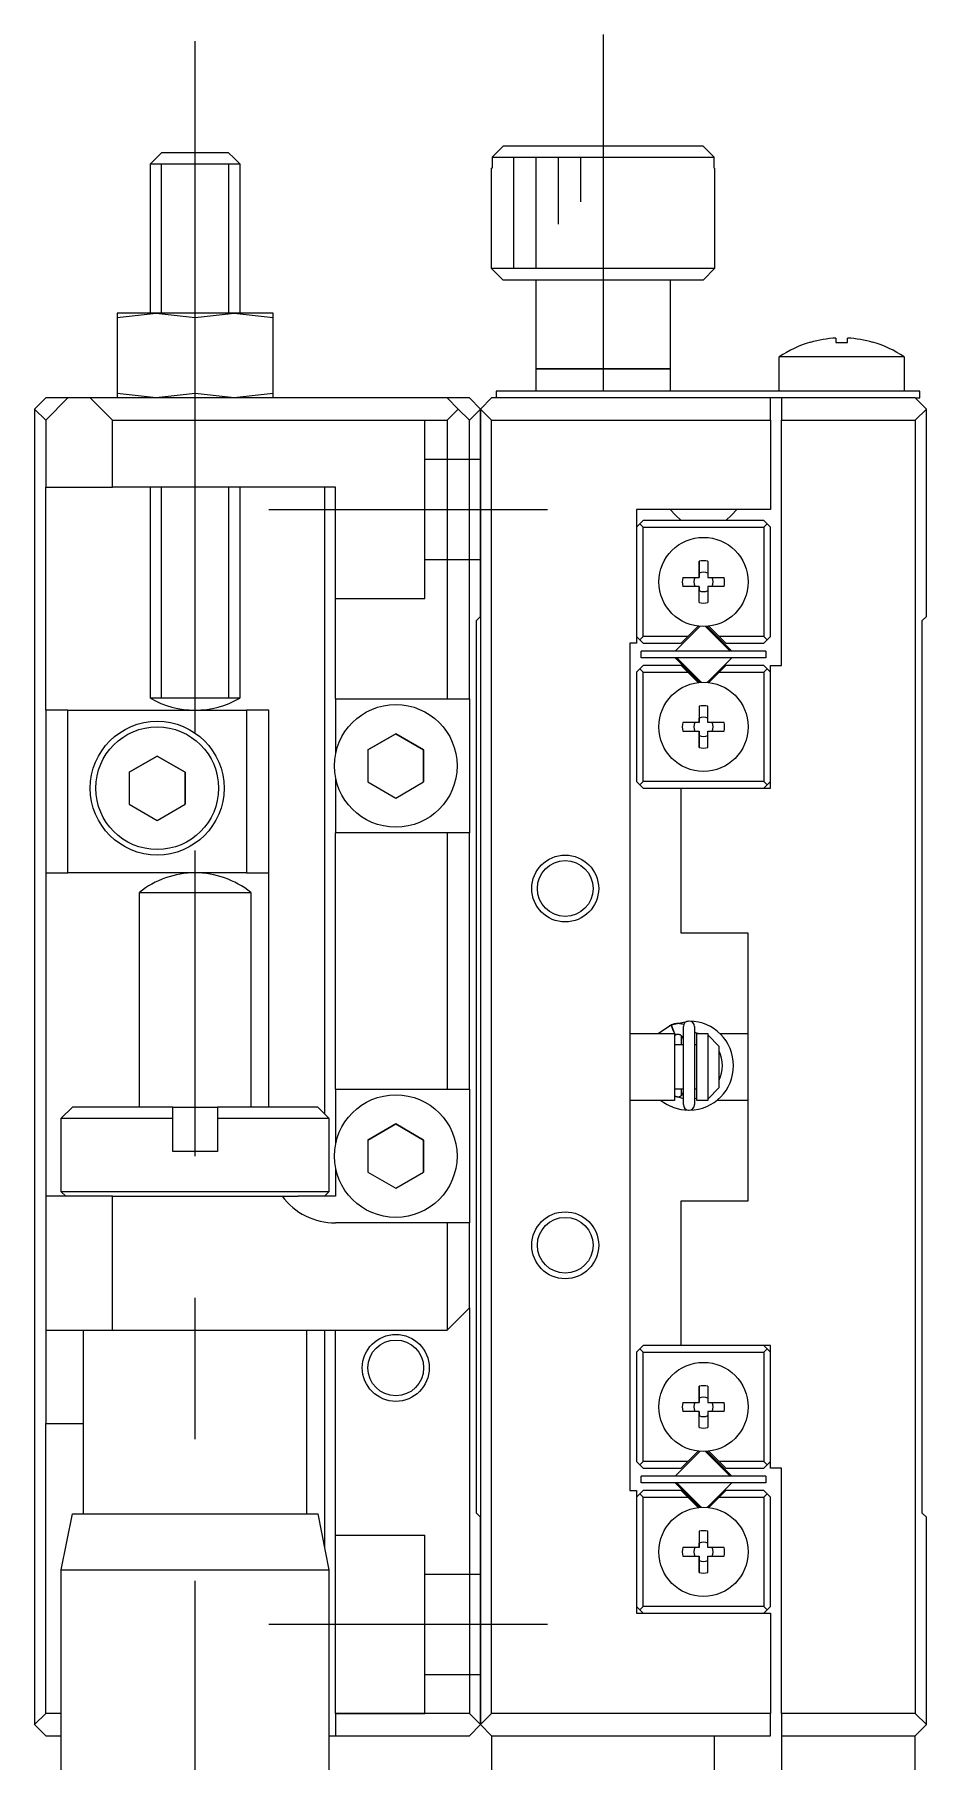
# Model space of a CAD drawing. Extents: x -82 to 276, y 10 to 246.
# Drawn here: x 236 to 276, y 107.3 to 184.7 of the extents above; entities that cross this region are included whole.
import ezdxf

# ---------------------------------------------------------------- set-up
doc = ezdxf.new("R2010")
doc.units = 0
doc.linetypes.add('CENTER', pattern=[50.8, 31.75, -6.35, 6.35, -6.35])
doc.linetypes.add('DASHED', pattern=[19.05, 12.7, -6.35])
doc.layers.get('0').update_dxf_attribs({"linetype": 'CONTINUOUS'})
doc.layers.add('CENTER', color=1, linetype='CENTER')

msp = doc.modelspace()

# ---------------------------------------------------------------- linework, layer by layer
at = {"color": 7, "linetype": 'CONTINUOUS'}
for p, q in [((257.044, 179.737), (256.542, 179.237)), ((266.008, 179.737), (257.044, 179.737)), ((266.51, 179.237), (266.008, 179.737)), ((241.226, 178.937), (241.476, 179.187)), ((241.226, 178.937), (243.226, 178.937)), ((241.226, 172.237), (241.226, 178.937)), ((241.476, 179.187), (241.726, 179.437)), ((243.226, 179.437), (241.726, 179.437)), ((244.726, 179.437), (243.226, 179.437)), ((243.226, 178.937), (245.226, 178.937)), ((244.726, 179.437), (244.976, 179.187)), ((244.976, 179.187), (245.226, 178.937)), ((245.226, 178.937), (245.226, 172.237)), ((256.542, 179.237), (266.51, 179.237)), ((256.542, 179.237), (256.542, 178.737)), ((266.51, 178.737), (266.51, 179.237)), ((256.542, 178.737), (256.526, 178.737)), ((256.526, 174.237), (256.526, 178.737)), ((266.526, 178.737), (266.51, 178.737)), ((266.526, 178.737), (266.526, 174.237)), ((266.526, 174.237), (256.526, 174.237)), ((257.026, 173.737), (256.526, 174.237)), ((257.026, 173.737), (266.026, 173.737)), ((258.526, 169.737), (258.526, 173.737)), ((264.526, 173.737), (264.526, 169.737)), ((266.526, 174.237), (266.026, 173.737)), ((239.726, 172.04), (241.476, 172.237)), ((239.726, 172.237), (239.726, 172.04)), ((241.476, 172.237), (239.726, 172.237)), ((239.726, 172.04), (239.726, 168.634)), ((244.976, 172.237), (241.476, 172.237)), ((241.476, 172.237), (243.226, 172.04)), ((243.226, 172.04), (244.976, 172.237)), ((243.226, 168.634), (243.226, 172.04)), ((244.976, 172.237), (246.726, 172.04)), ((246.726, 172.237), (244.976, 172.237)), ((246.726, 172.04), (246.726, 172.237)), ((246.726, 168.634), (246.726, 172.04)), ((270.824, 170.936), (270.827, 170.93)), ((271.966, 171.123), (271.966, 170.93)), ((271.966, 170.93), (272.486, 170.93)), ((272.486, 170.93), (272.486, 171.123)), ((273.625, 170.93), (273.628, 170.936)), ((264.526, 169.737), (258.526, 169.737)), ((258.526, 169.737), (264.526, 169.737)), ((258.526, 168.737), (258.526, 169.737)), ((264.526, 169.737), (264.526, 168.737)), ((272.226, 170.279), (269.426, 170.279)), ((269.426, 168.737), (269.426, 170.279)), ((275.026, 170.279), (272.226, 170.279)), ((275.026, 170.279), (275.026, 168.737)), ((236.026, 167.937), (236.526, 168.437)), ((236.526, 167.437), (237.526, 168.437)), ((237.526, 168.437), (236.526, 168.437)), ((238.526, 168.437), (237.526, 168.437)), ((254.526, 168.437), (238.526, 168.437)), ((238.526, 168.437), (239.526, 167.437)), ((241.476, 168.437), (239.726, 168.634)), ((239.726, 168.634), (239.726, 168.437)), ((243.226, 168.634), (241.476, 168.437)), ((244.976, 168.437), (243.226, 168.634)), ((246.726, 168.634), (244.976, 168.437)), ((246.726, 168.437), (246.726, 168.634)), ((255.026, 167.937), (254.526, 168.437)), ((255.526, 168.437), (254.526, 168.437)), ((256.026, 167.937), (255.526, 168.437)), ((256.026, 167.937), (256.526, 168.437)), ((269.026, 168.437), (256.526, 168.437)), ((256.726, 168.737), (256.726, 168.437)), ((258.726, 168.737), (256.726, 168.737)), ((273.726, 168.737), (258.726, 168.737)), ((269.526, 168.437), (269.026, 168.437)), ((269.026, 167.437), (269.026, 168.437)), ((275.526, 168.437), (269.526, 168.437)), ((269.526, 168.437), (269.526, 167.437)), ((275.726, 168.737), (273.726, 168.737)), ((275.526, 168.437), (275.726, 168.437)), ((276.026, 167.937), (275.526, 168.437)), ((275.726, 168.437), (275.726, 168.737)), ((236.526, 167.437), (236.026, 167.937)), ((236.026, 167.937), (236.026, 108.937)), ((236.526, 167.437), (236.526, 164.437)), ((239.526, 167.437), (254.526, 167.437)), ((239.526, 164.437), (239.526, 167.437)), ((254.526, 167.437), (255.026, 167.937)), ((254.526, 167.437), (254.526, 154.937)), ((255.026, 167.937), (255.526, 167.437)), ((255.526, 167.437), (256.026, 167.937)), ((255.526, 154.937), (255.526, 167.437)), ((256.526, 167.437), (256.026, 167.937)), ((256.026, 167.937), (256.026, 108.937)), ((256.026, 158.637), (256.026, 167.937)), ((256.526, 167.437), (269.026, 167.437)), ((256.526, 109.437), (256.526, 167.437)), ((269.026, 167.437), (269.026, 163.437)), ((269.526, 167.437), (275.526, 167.437)), ((269.526, 156.437), (269.526, 167.437)), ((275.526, 167.437), (276.026, 167.937)), ((275.526, 167.437), (275.526, 109.437)), ((276.026, 158.637), (276.026, 167.937)), ((236.526, 164.437), (239.526, 164.437)), ((236.526, 154.437), (236.526, 164.437)), ((249.526, 164.437), (239.526, 164.437)), ((241.226, 154.973), (241.226, 164.437)), ((245.226, 164.437), (245.226, 154.973)), ((249.026, 164.437), (249.026, 136.337)), ((249.526, 154.937), (249.526, 164.437)), ((263.026, 163.437), (263.026, 157.437)), ((269.026, 163.437), (263.026, 163.437)), ((264.776, 163.187), (264.526, 163.437)), ((267.526, 163.437), (267.276, 163.187)), ((263.176, 162.787), (263.026, 162.637)), ((263.176, 162.787), (263.326, 162.937)), ((263.326, 162.637), (263.176, 162.787)), ((268.726, 162.937), (263.326, 162.937)), ((265.026, 162.937), (264.776, 163.187)), ((267.276, 163.187), (267.026, 162.937)), ((268.726, 162.937), (268.876, 162.787)), ((268.876, 162.787), (268.726, 162.637)), ((269.026, 162.637), (268.876, 162.787)), ((263.326, 157.737), (263.326, 162.637)), ((263.326, 162.637), (268.726, 162.637)), ((268.726, 162.637), (268.726, 157.737)), ((269.026, 157.737), (269.026, 162.637)), ((265.826, 160.387), (265.826, 161.115)), ((265.826, 161.115), (265.826, 160.573)), ((266.226, 161.115), (266.226, 160.387)), ((265.097, 160.387), (265.826, 160.387)), ((265.826, 160.573), (265.826, 160.387)), ((266.226, 160.387), (266.955, 160.387)), ((265.826, 159.987), (265.097, 159.987)), ((265.826, 159.258), (265.826, 159.987)), ((265.826, 159.987), (265.826, 159.8)), ((265.826, 159.258), (265.826, 159.8)), ((266.955, 159.987), (266.226, 159.987)), ((266.226, 159.987), (266.226, 159.258)), ((256.026, 158.637), (255.826, 158.437)), ((255.826, 158.437), (255.826, 118.437)), ((264.789, 157.114), (265.849, 158.174)), ((265.788, 158.201), (265.323, 157.737)), ((267.22, 157.087), (266.132, 158.174)), ((266.203, 158.174), (267.263, 157.114)), ((266.729, 157.737), (266.264, 158.201)), ((276.026, 158.637), (275.826, 158.437)), ((275.826, 158.437), (275.826, 118.437)), ((262.726, 157.437), (262.726, 119.437)), ((263.026, 157.437), (262.726, 157.437)), ((263.026, 157.737), (263.176, 157.587)), ((263.176, 157.587), (263.326, 157.737)), ((263.326, 157.437), (263.176, 157.587)), ((265.323, 157.737), (263.326, 157.737)), ((263.326, 157.437), (265.023, 157.437)), ((265.323, 157.737), (265.023, 157.437)), ((268.726, 157.737), (266.729, 157.737)), ((267.029, 157.437), (266.729, 157.737)), ((267.029, 157.437), (268.726, 157.437)), ((268.726, 157.737), (268.876, 157.587)), ((268.876, 157.587), (268.726, 157.437)), ((268.876, 157.587), (269.026, 157.737)), ((268.826, 157.087), (263.226, 157.087)), ((263.226, 156.787), (263.226, 157.087)), ((268.826, 156.787), (263.226, 156.787)), ((265.849, 155.699), (264.789, 156.76)), ((264.833, 156.787), (265.354, 156.265)), ((267.263, 156.76), (266.203, 155.699)), ((268.826, 157.087), (268.826, 156.787)), ((263.176, 156.287), (263.026, 156.137)), ((263.026, 156.137), (263.026, 151.237)), ((263.176, 156.287), (263.326, 156.437)), ((263.326, 156.137), (263.176, 156.287)), ((265.023, 156.437), (263.326, 156.437)), ((263.326, 156.137), (265.323, 156.137)), ((263.326, 151.237), (263.326, 156.137)), ((265.023, 156.437), (265.323, 156.137)), ((265.323, 156.137), (265.788, 155.673)), ((265.354, 156.265), (265.92, 155.699)), ((266.264, 155.673), (266.729, 156.137)), ((266.729, 156.137), (267.029, 156.437)), ((266.729, 156.137), (268.726, 156.137)), ((268.726, 156.437), (267.029, 156.437)), ((268.726, 156.437), (268.876, 156.287)), ((268.876, 156.287), (268.726, 156.137)), ((268.726, 156.137), (268.726, 151.237)), ((269.026, 156.137), (268.876, 156.287)), ((269.026, 156.437), (269.526, 156.437)), ((269.026, 150.937), (269.026, 156.437)), ((243.226, 154.973), (241.226, 154.973)), ((243.226, 154.973), (241.226, 154.973)), ((245.226, 154.973), (243.226, 154.973)), ((245.226, 154.973), (243.226, 154.973)), ((249.526, 154.937), (254.526, 154.937)), ((249.526, 154.937), (249.526, 152.459)), ((254.526, 154.937), (255.526, 154.937)), ((255.526, 154.937), (255.526, 148.937)), ((237.526, 154.437), (236.526, 154.437)), ((236.526, 154.437), (236.526, 147.137)), ((237.526, 154.437), (245.526, 154.437)), ((237.526, 147.137), (237.526, 154.437)), ((246.526, 154.437), (245.526, 154.437)), ((245.526, 154.437), (245.526, 147.137)), ((246.526, 147.137), (246.526, 154.437)), ((265.826, 154.615), (265.826, 153.887)), ((265.826, 154.615), (265.826, 154.073)), ((266.226, 153.887), (266.226, 154.615)), ((252.226, 153.38), (250.976, 152.658)), ((250.976, 152.658), (252.226, 153.38)), ((253.476, 152.658), (252.226, 153.38)), ((252.226, 153.38), (253.476, 152.658)), ((265.826, 153.887), (265.097, 153.887)), ((265.097, 153.487), (265.826, 153.487)), ((265.826, 153.887), (265.826, 154.073)), ((265.826, 153.487), (265.826, 152.758)), ((265.826, 153.3), (265.826, 153.487)), ((266.955, 153.887), (266.226, 153.887)), ((266.226, 153.487), (266.955, 153.487)), ((266.226, 152.758), (266.226, 153.487)), ((250.976, 152.658), (250.976, 151.215)), ((253.476, 151.215), (253.476, 152.658)), ((253.476, 152.658), (253.476, 151.215)), ((265.826, 152.758), (265.826, 153.3)), ((241.526, 152.38), (240.276, 151.658)), ((240.276, 151.658), (241.526, 152.38)), ((242.776, 151.658), (241.526, 152.38)), ((241.526, 152.38), (242.776, 151.658)), ((240.276, 151.658), (240.276, 150.215)), ((242.776, 150.215), (242.776, 151.658)), ((242.776, 151.658), (242.776, 150.215)), ((249.526, 151.415), (249.526, 148.937)), ((250.976, 151.215), (252.226, 150.493)), ((252.226, 150.493), (253.476, 151.215)), ((263.026, 151.237), (263.176, 151.087)), ((263.176, 151.087), (263.326, 151.237)), ((263.326, 150.937), (263.176, 151.087)), ((268.726, 151.237), (263.326, 151.237)), ((268.726, 151.237), (268.876, 151.087)), ((268.876, 151.087), (268.726, 150.937)), ((268.876, 151.087), (269.026, 151.237)), ((263.326, 150.937), (265.026, 150.937)), ((265.026, 150.937), (269.026, 150.937)), ((265.026, 144.437), (265.026, 150.937)), ((240.276, 150.215), (241.526, 149.493)), ((241.526, 149.493), (242.776, 150.215)), ((249.526, 137.437), (249.526, 148.937)), ((254.526, 148.937), (249.526, 148.937)), ((255.526, 148.937), (254.526, 148.937)), ((254.526, 148.937), (254.526, 137.437)), ((255.526, 137.437), (255.526, 148.937)), ((236.526, 147.137), (237.526, 147.137)), ((236.526, 147.137), (236.526, 132.637)), ((245.526, 147.137), (237.526, 147.137)), ((245.526, 147.137), (246.526, 147.137)), ((246.526, 136.637), (246.526, 147.137)), ((240.726, 146.259), (245.271, 146.259)), ((240.726, 136.637), (240.726, 146.259)), ((245.271, 146.259), (245.726, 146.259)), ((245.726, 146.259), (245.726, 136.637)), ((268.026, 144.437), (265.026, 144.437)), ((268.026, 132.437), (268.026, 144.437)), ((263.991, 139.937), (264.586, 140.331)), ((264.505, 140.294), (264.58, 140.328)), ((264.577, 140.327), (264.722, 139.934)), ((264.58, 140.328), (265.344, 140.492)), ((264.583, 140.329), (264.582, 140.326)), ((264.582, 140.326), (264.582, 140.321)), ((264.582, 140.321), (264.582, 140.315)), ((264.582, 140.315), (264.583, 140.307)), ((264.585, 140.332), (264.583, 140.329)), ((264.583, 140.307), (264.584, 140.298)), ((264.584, 140.298), (264.586, 140.288)), ((264.588, 140.332), (264.585, 140.332)), ((264.586, 140.332), (264.619, 140.345)), ((264.586, 140.288), (264.589, 140.277)), ((264.589, 140.277), (264.592, 140.264)), ((264.592, 140.264), (264.596, 140.251)), ((264.596, 140.251), (264.6, 140.237)), ((264.6, 140.237), (264.605, 140.222)), ((264.605, 140.222), (264.611, 140.206)), ((264.611, 140.206), (264.616, 140.19)), ((264.616, 140.19), (264.623, 140.173)), ((264.619, 140.345), (264.654, 140.357)), ((264.654, 140.357), (264.689, 140.368)), ((264.689, 140.368), (264.725, 140.376)), ((264.725, 140.376), (264.762, 140.383)), ((264.762, 140.383), (264.798, 140.388)), ((264.798, 140.388), (264.835, 140.391)), ((264.835, 140.391), (264.872, 140.392)), ((264.872, 140.392), (264.909, 140.391)), ((264.909, 140.391), (264.946, 140.389)), ((264.946, 140.389), (264.983, 140.385)), ((264.983, 140.385), (265.019, 140.378)), ((265.019, 140.378), (265.055, 140.37)), ((265.055, 140.37), (265.091, 140.361)), ((265.091, 140.361), (265.126, 140.349)), ((265.124, 136.744), (265.124, 140.244)), ((265.126, 140.349), (265.144, 140.343)), ((265.624, 140.244), (265.624, 136.744)), ((262.726, 139.937), (264.726, 139.937)), ((264.623, 140.173), (264.629, 140.155)), ((264.629, 140.155), (264.636, 140.137)), ((264.636, 140.137), (264.643, 140.119)), ((264.643, 140.119), (264.651, 140.101)), ((264.651, 140.101), (264.659, 140.083)), ((264.659, 140.083), (264.666, 140.065)), ((264.666, 140.065), (264.674, 140.048)), ((264.674, 140.048), (264.683, 140.03)), ((264.683, 140.03), (264.691, 140.013)), ((264.691, 140.013), (264.699, 139.997)), ((264.699, 139.997), (264.706, 139.981)), ((264.706, 139.981), (264.714, 139.966)), ((264.714, 139.966), (264.722, 139.952)), ((264.722, 139.952), (264.729, 139.939)), ((264.722, 139.934), (264.773, 139.87)), ((264.726, 139.937), (264.726, 136.937)), ((264.782, 139.873), (264.726, 139.848)), ((264.726, 139.437), (265.124, 139.437)), ((264.729, 139.939), (264.736, 139.927)), ((264.736, 139.927), (264.743, 139.916)), ((264.743, 139.916), (264.75, 139.906)), ((264.75, 139.906), (264.756, 139.897)), ((264.756, 139.897), (264.761, 139.889)), ((264.761, 139.889), (264.766, 139.883)), ((264.766, 139.883), (264.771, 139.878)), ((264.771, 139.878), (264.775, 139.875)), ((264.775, 139.875), (264.778, 139.873)), ((264.778, 139.873), (264.781, 139.872)), ((264.789, 139.875), (264.783, 139.872)), ((264.801, 139.879), (264.789, 139.875)), ((264.813, 139.883), (264.801, 139.879)), ((264.825, 139.886), (264.813, 139.883)), ((264.837, 139.889), (264.825, 139.886)), ((264.85, 139.89), (264.837, 139.889)), ((264.862, 139.891), (264.85, 139.89)), ((264.874, 139.892), (264.862, 139.891)), ((264.887, 139.892), (264.874, 139.892)), ((264.899, 139.891), (264.887, 139.892)), ((264.912, 139.89), (264.899, 139.891)), ((264.924, 139.888), (264.912, 139.89)), ((264.936, 139.885), (264.924, 139.888)), ((264.948, 139.882), (264.936, 139.885)), ((264.96, 139.878), (264.948, 139.882)), ((264.971, 139.873), (264.96, 139.878)), ((264.982, 139.868), (264.971, 139.873)), ((264.993, 139.863), (264.982, 139.868)), ((265.004, 139.857), (264.993, 139.863)), ((265.014, 139.85), (265.004, 139.857)), ((265.024, 139.843), (265.014, 139.85)), ((265.034, 139.835), (265.024, 139.843)), ((265.026, 139.842), (265.026, 139.437)), ((265.026, 139.437), (265.124, 139.437)), ((265.043, 139.827), (265.034, 139.835)), ((265.052, 139.818), (265.043, 139.827)), ((265.06, 139.809), (265.052, 139.818)), ((265.068, 139.8), (265.06, 139.809)), ((265.076, 139.79), (265.068, 139.8)), ((265.083, 139.78), (265.076, 139.79)), ((265.089, 139.77), (265.083, 139.78)), ((265.095, 139.759), (265.089, 139.77)), ((265.1, 139.748), (265.095, 139.759)), ((265.105, 139.737), (265.1, 139.748)), ((265.11, 139.725), (265.105, 139.737)), ((265.113, 139.714), (265.11, 139.725)), ((265.116, 139.702), (265.113, 139.714)), ((265.119, 139.69), (265.116, 139.702)), ((265.121, 139.678), (265.119, 139.69)), ((265.123, 139.666), (265.121, 139.678)), ((265.123, 139.653), (265.123, 139.666)), ((265.124, 139.642), (265.123, 139.653)), ((265.785, 139.937), (265.624, 139.974)), ((265.624, 139.437), (265.726, 139.437)), ((265.624, 139.437), (265.726, 139.437)), ((265.726, 136.937), (265.726, 139.937)), ((265.726, 139.937), (266.226, 139.937)), ((266.226, 139.937), (266.226, 139.882)), ((266.226, 139.882), (266.226, 136.991)), ((266.726, 139.353), (266.226, 139.882)), ((266.756, 139.937), (268.026, 139.937)), ((266.726, 137.52), (266.726, 139.353)), ((249.526, 137.437), (254.526, 137.437)), ((249.526, 137.437), (249.526, 134.959)), ((254.526, 137.437), (255.526, 137.437)), ((255.526, 137.437), (255.526, 131.437)), ((265.124, 137.437), (264.726, 137.437)), ((264.726, 137.14), (265.124, 137.014)), ((264.781, 137.115), (264.785, 137.114)), ((264.783, 137.115), (264.795, 137.11)), ((264.795, 137.11), (264.806, 137.106)), ((264.806, 137.106), (264.818, 137.103)), ((264.818, 137.103), (264.83, 137.1)), ((264.83, 137.1), (264.843, 137.098)), ((264.843, 137.098), (264.855, 137.097)), ((264.855, 137.097), (264.867, 137.096)), ((264.867, 137.096), (264.88, 137.095)), ((264.88, 137.095), (264.892, 137.096)), ((264.892, 137.096), (264.905, 137.097)), ((264.905, 137.097), (264.917, 137.099)), ((264.917, 137.099), (264.929, 137.101)), ((264.929, 137.101), (264.941, 137.104)), ((264.941, 137.104), (264.953, 137.108)), ((264.953, 137.108), (264.965, 137.112)), ((264.965, 137.112), (264.976, 137.116)), ((264.976, 137.116), (264.988, 137.122)), ((264.988, 137.122), (264.998, 137.128)), ((264.998, 137.128), (265.009, 137.134)), ((265.009, 137.134), (265.019, 137.141)), ((265.019, 137.141), (265.029, 137.149)), ((265.026, 137.437), (265.026, 137.146)), ((265.124, 137.437), (265.026, 137.437)), ((265.029, 137.149), (265.039, 137.156)), ((265.039, 137.156), (265.048, 137.165)), ((265.048, 137.165), (265.056, 137.174)), ((265.056, 137.174), (265.065, 137.183)), ((265.065, 137.183), (265.072, 137.193)), ((265.072, 137.193), (265.079, 137.203)), ((265.079, 137.203), (265.086, 137.213)), ((265.086, 137.213), (265.092, 137.223)), ((265.092, 137.223), (265.098, 137.234)), ((265.098, 137.234), (265.103, 137.246)), ((265.103, 137.246), (265.108, 137.257)), ((265.108, 137.257), (265.112, 137.268)), ((265.112, 137.268), (265.115, 137.28)), ((265.115, 137.28), (265.118, 137.292)), ((265.118, 137.292), (265.12, 137.304)), ((265.12, 137.304), (265.122, 137.316)), ((265.122, 137.316), (265.123, 137.328)), ((265.123, 137.328), (265.124, 137.341)), ((265.124, 137.341), (265.124, 137.346)), ((265.726, 137.437), (265.624, 137.437)), ((265.726, 137.437), (265.624, 137.437)), ((266.226, 136.991), (266.726, 137.52)), ((237.226, 136.137), (237.726, 136.637)), ((242.226, 136.637), (237.726, 136.637)), ((242.226, 136.137), (242.226, 136.637)), ((242.226, 136.637), (244.226, 136.637)), ((248.726, 136.637), (244.226, 136.637)), ((244.226, 136.637), (244.226, 136.137)), ((248.726, 136.637), (249.226, 136.137)), ((264.726, 136.937), (262.726, 136.937)), ((264.586, 136.655), (264.588, 136.655)), ((264.631, 136.638), (264.586, 136.655)), ((264.59, 136.656), (264.588, 136.655)), ((264.588, 136.655), (264.588, 136.656)), ((264.636, 136.636), (264.631, 136.638)), ((264.639, 136.635), (264.636, 136.636)), ((264.641, 136.634), (264.639, 136.635)), ((264.643, 136.634), (264.641, 136.634)), ((264.645, 136.633), (264.643, 136.634)), ((264.646, 136.633), (264.645, 136.633)), ((264.647, 136.632), (264.646, 136.633)), ((264.648, 136.632), (264.647, 136.632)), ((264.649, 136.632), (264.648, 136.632)), ((265.624, 137.014), (265.726, 137.035)), ((266.226, 136.937), (265.726, 136.937)), ((266.226, 136.991), (266.226, 136.937)), ((268.026, 136.937), (266.626, 136.937)), ((237.226, 136.137), (242.226, 136.137)), ((237.226, 132.837), (237.226, 136.137)), ((242.226, 134.637), (242.226, 136.137)), ((244.226, 136.137), (249.226, 136.137)), ((244.226, 136.137), (244.226, 134.637)), ((249.226, 136.137), (249.226, 132.837)), ((252.226, 135.88), (250.976, 135.158)), ((250.976, 135.158), (252.226, 135.88)), ((253.476, 135.158), (252.226, 135.88)), ((252.226, 135.88), (253.476, 135.158)), ((250.976, 135.158), (250.976, 133.715)), ((253.476, 133.715), (253.476, 135.158)), ((253.476, 135.158), (253.476, 133.715)), ((244.226, 134.637), (242.226, 134.637)), ((249.526, 133.915), (249.526, 132.637)), ((250.976, 133.715), (252.226, 132.993)), ((252.226, 132.993), (253.476, 133.715)), ((236.526, 132.637), (236.526, 126.637)), ((239.526, 132.637), (236.526, 132.637)), ((243.226, 132.837), (237.226, 132.837)), ((237.426, 132.637), (237.226, 132.837)), ((239.526, 126.637), (239.526, 132.637)), ((239.526, 132.637), (247.126, 132.637)), ((249.226, 132.837), (243.226, 132.837)), ((247.126, 132.637), (247.851, 132.637)), ((249.526, 132.637), (247.851, 132.637)), ((249.226, 132.837), (249.026, 132.637)), ((265.026, 132.437), (268.026, 132.437)), ((265.026, 125.937), (265.026, 132.437)), ((254.526, 131.437), (249.526, 131.437)), ((255.526, 131.437), (254.526, 131.437)), ((254.526, 131.437), (254.526, 126.637)), ((255.526, 127.637), (255.526, 131.437)), ((255.526, 127.637), (254.526, 126.637)), ((255.526, 127.637), (255.526, 109.437)), ((236.526, 126.637), (236.526, 122.437)), ((236.526, 126.637), (239.526, 126.637)), ((238.226, 118.387), (238.226, 126.637)), ((239.526, 126.637), (254.526, 126.637)), ((248.226, 126.637), (248.226, 118.387)), ((249.026, 126.637), (249.026, 116.887)), ((249.526, 109.437), (249.526, 126.637)), ((263.176, 125.787), (263.026, 125.637)), ((263.026, 125.637), (263.026, 120.737)), ((263.176, 125.787), (263.326, 125.937)), ((263.326, 125.637), (263.176, 125.787)), ((265.026, 125.937), (263.326, 125.937)), ((263.326, 125.637), (268.726, 125.637)), ((263.326, 120.737), (263.326, 125.637)), ((269.026, 125.937), (265.026, 125.937)), ((268.726, 125.937), (268.876, 125.787)), ((268.876, 125.787), (268.726, 125.637)), ((268.726, 125.637), (268.726, 120.737)), ((269.026, 125.637), (268.876, 125.787)), ((269.026, 120.437), (269.026, 125.937)), ((265.826, 123.387), (265.826, 124.115)), ((265.826, 124.115), (265.826, 123.573)), ((266.226, 124.115), (266.226, 123.387)), ((265.097, 123.387), (265.826, 123.387)), ((265.826, 123.573), (265.826, 123.387)), ((266.226, 123.387), (266.955, 123.387)), ((236.526, 122.437), (238.226, 122.437)), ((236.526, 109.437), (236.526, 122.437)), ((265.826, 122.987), (265.097, 122.987)), ((265.826, 122.258), (265.826, 122.987)), ((265.826, 122.987), (265.826, 122.8)), ((265.826, 122.258), (265.826, 122.8)), ((266.955, 122.987), (266.226, 122.987)), ((266.226, 122.987), (266.226, 122.258)), ((264.789, 120.114), (265.849, 121.174)), ((265.788, 121.201), (265.323, 120.737)), ((266.698, 120.609), (266.132, 121.174)), ((266.203, 121.174), (267.263, 120.114)), ((266.729, 120.737), (266.264, 121.201)), ((263.026, 120.737), (263.176, 120.587)), ((263.176, 120.587), (263.326, 120.737)), ((263.326, 120.437), (263.176, 120.587)), ((263.226, 119.787), (263.226, 120.087)), ((268.826, 120.087), (263.226, 120.087)), ((265.323, 120.737), (263.326, 120.737)), ((263.326, 120.437), (265.023, 120.437)), ((265.323, 120.737), (265.023, 120.437)), ((267.22, 120.087), (266.698, 120.609)), ((268.726, 120.737), (266.729, 120.737)), ((267.029, 120.437), (266.729, 120.737)), ((267.029, 120.437), (268.726, 120.437)), ((268.726, 120.737), (268.876, 120.587)), ((268.876, 120.587), (268.726, 120.437)), ((268.826, 120.087), (268.826, 119.787)), ((268.876, 120.587), (269.026, 120.737)), ((269.526, 120.437), (269.026, 120.437)), ((269.526, 109.437), (269.526, 120.437)), ((262.726, 119.437), (263.026, 119.437)), ((263.026, 119.437), (263.026, 113.937)), ((263.176, 119.287), (263.026, 119.137)), ((263.176, 119.287), (263.326, 119.437)), ((263.326, 119.137), (263.176, 119.287)), ((268.826, 119.787), (263.226, 119.787)), ((265.023, 119.437), (263.326, 119.437)), ((265.849, 118.699), (264.789, 119.76)), ((264.833, 119.787), (265.92, 118.699)), ((265.023, 119.437), (265.323, 119.137)), ((267.263, 119.76), (266.203, 118.699)), ((266.729, 119.137), (267.029, 119.437)), ((268.726, 119.437), (267.029, 119.437)), ((268.726, 119.437), (268.876, 119.287)), ((268.876, 119.287), (268.726, 119.137)), ((269.026, 119.137), (268.876, 119.287)), ((263.326, 119.137), (265.323, 119.137)), ((263.326, 114.237), (263.326, 119.137)), ((265.323, 119.137), (265.788, 118.673)), ((266.264, 118.673), (266.729, 119.137)), ((266.729, 119.137), (268.726, 119.137)), ((268.726, 119.137), (268.726, 114.237)), ((269.026, 114.237), (269.026, 119.137)), ((237.226, 115.887), (237.726, 118.387)), ((237.726, 118.387), (247.725, 118.387)), ((237.726, 118.387), (238.226, 118.387)), ((237.976, 118.387), (247.521, 118.387)), ((237.976, 118.387), (238.226, 118.387)), ((247.521, 118.387), (248.476, 118.387)), ((247.725, 118.387), (248.726, 118.387)), ((248.226, 118.387), (248.726, 118.387)), ((248.226, 118.387), (248.476, 118.387)), ((248.726, 118.387), (249.226, 115.887)), ((255.826, 118.437), (256.026, 118.237)), ((256.026, 108.937), (256.026, 118.237)), ((275.826, 118.437), (276.026, 118.237)), ((276.026, 108.937), (276.026, 118.237)), ((265.826, 117.615), (265.826, 116.887)), ((265.826, 117.615), (265.826, 117.073)), ((265.826, 116.887), (265.826, 117.073)), ((266.226, 116.887), (266.226, 117.615)), ((265.826, 116.887), (265.097, 116.887)), ((265.097, 116.487), (265.826, 116.487)), ((265.826, 116.487), (265.826, 115.758)), ((265.826, 116.3), (265.826, 116.487)), ((265.826, 115.758), (265.826, 116.3)), ((266.955, 116.887), (266.226, 116.887)), ((266.226, 116.487), (266.955, 116.487)), ((266.226, 115.758), (266.226, 116.487)), ((237.226, 115.887), (248.134, 115.887)), ((237.226, 106.137), (237.226, 115.887)), ((248.134, 115.887), (249.226, 115.887)), ((249.226, 115.887), (249.226, 106.137)), ((263.026, 114.237), (263.176, 114.087)), ((263.026, 113.937), (269.026, 113.937)), ((263.176, 114.087), (263.326, 114.237)), ((263.326, 113.937), (263.176, 114.087)), ((268.726, 114.237), (263.326, 114.237)), ((268.726, 114.237), (268.876, 114.087)), ((268.876, 114.087), (268.726, 113.937)), ((268.876, 114.087), (269.026, 114.237)), ((269.026, 113.937), (269.026, 109.437)), ((236.026, 108.937), (236.526, 109.437)), ((237.226, 109.437), (236.526, 109.437)), ((255.526, 109.437), (249.526, 109.437)), ((249.526, 109.437), (249.526, 108.437)), ((256.026, 108.937), (255.526, 109.437)), ((256.026, 108.937), (256.526, 109.437)), ((269.026, 109.437), (256.526, 109.437)), ((269.026, 108.437), (269.026, 109.437)), ((275.526, 109.437), (269.526, 109.437)), ((269.526, 109.437), (269.526, 108.437)), ((276.026, 108.937), (275.526, 109.437)), ((236.526, 108.437), (236.026, 108.937)), ((236.526, 108.437), (237.226, 108.437)), ((249.226, 108.437), (249.526, 108.437)), ((249.526, 108.437), (255.526, 108.437)), ((255.526, 108.437), (256.026, 108.937)), ((256.526, 108.437), (256.026, 108.937)), ((256.526, 108.437), (256.526, 99.437)), ((256.526, 108.437), (269.026, 108.437)), ((266.526, 100.437), (266.526, 108.437)), ((269.526, 108.437), (269.526, 104.437)), ((269.526, 108.437), (275.526, 108.437)), ((275.526, 108.437), (276.026, 108.937)), ((275.526, 104.437), (275.526, 108.437))]:
    msp.add_line(p, q, dxfattribs=at)
at = {"color": 3, "linetype": 'CONTINUOUS'}
for p, q in [((241.726, 172.237), (241.726, 178.937)), ((244.726, 178.937), (244.726, 172.237)), ((257.526, 174.237), (257.526, 179.237)), ((258.526, 174.237), (258.526, 179.237)), ((259.526, 176.237), (259.526, 179.237)), ((260.526, 177.237), (260.526, 179.237)), ((241.726, 154.973), (241.726, 164.437)), ((244.726, 164.437), (244.726, 154.973))]:
    msp.add_line(p, q, dxfattribs=at)
at = {"color": 3, "linetype": 'DASHED'}
for p, q in [((249.526, 167.437), (253.526, 167.437)), ((253.526, 159.437), (253.526, 167.437)), ((253.526, 165.687), (256.026, 165.687)), ((253.526, 161.187), (256.026, 161.187)), ((249.526, 159.437), (253.526, 159.437)), ((249.526, 117.437), (253.526, 117.437)), ((253.526, 109.437), (253.526, 117.437)), ((253.526, 115.687), (256.026, 115.687)), ((253.526, 111.187), (256.026, 111.187)), ((249.526, 109.437), (253.526, 109.437))]:
    msp.add_line(p, q, dxfattribs=at)
at = {"color": 7, "linetype": 'CONTINUOUS'}
for centre, radius in [((266.026, 160.187), 2), ((266.026, 153.687), 2), ((252.226, 151.937), 2.75), ((241.526, 150.937), 3), ((241.526, 150.937), 2.75), ((259.826, 146.437), 1.25), ((252.226, 134.437), 2.75), ((259.826, 130.437), 1.25), ((252.226, 124.937), 1.25), ((266.026, 123.187), 2), ((266.026, 116.687), 2)]:
    msp.add_circle(centre, radius, dxfattribs=at)
at = {"color": 3, "linetype": 'CONTINUOUS'}
for centre in [(259.826, 146.437), (259.826, 130.437), (252.226, 124.937)]:
    msp.add_circle(centre, 1.5, dxfattribs=at)
at = {"color": 7, "linetype": 'CONTINUOUS'}
for centre, radius, start, end in [((272.226, 166.137), 5, 106.28584, 124.0558), ((272.226, 166.137), 4.993, 92.98477, 106.27256), ((272.226, 166.137), 4.993, 73.72744, 87.01523), ((272.226, 166.137), 5, 55.9442, 73.71416), ((266.026, 160.187), 0.95, 77.8468, 102.1532), ((266.026, 160.187), 0.95, 167.8468, 192.1532), ((266.026, 160.187), 0.435, 152.63352, 207.36648), ((266.026, 160.187), 0.435, 62.63352, 117.36648), ((266.026, 160.187), 0.435, 332.63352, 27.36648), ((266.026, 160.187), 0.95, 347.8468, 12.1532), ((266.026, 160.187), 0.435, 242.63352, 297.36648), ((266.026, 160.187), 0.95, 257.8468, 282.1532), ((265.991, 158.033), 0.2, 126.85803, 135), ((265.991, 158.033), 0.2, 45, 51.26124), ((266.061, 158.033), 0.2, 45, 53.14197), ((264.93, 156.972), 0.2, 135, 145.0247), ((264.93, 156.901), 0.2, 214.9753, 225), ((267.122, 156.972), 0.2, 34.9753, 45), ((267.122, 156.901), 0.2, 315, 325.0247), ((265.991, 155.841), 0.2, 225, 233.14197), ((266.061, 155.841), 0.2, 225, 231.26124), ((266.061, 155.841), 0.2, 306.85803, 315), ((243.226, 158.437), 4, 240, 270), ((243.226, 158.437), 4, 270, 300), ((266.026, 153.687), 0.95, 77.8468, 102.1532), ((266.026, 153.687), 0.95, 167.8468, 192.1532), ((266.026, 153.687), 0.435, 152.63352, 207.36648), ((266.026, 153.687), 0.435, 62.63352, 117.36648), ((266.026, 153.687), 0.435, 332.63352, 27.36648), ((266.026, 153.687), 0.95, 347.8468, 12.1532), ((266.026, 153.687), 0.435, 242.63352, 297.36648), ((266.026, 153.687), 0.95, 257.8468, 282.1532), ((243.226, 143.137), 4, 90, 128.68218), ((243.226, 143.137), 4, 51.3178, 90), ((265.374, 140.244), 0.25, 0, 180), ((265.374, 138.494), 1.999, 270.79832, 89.15066), ((265.373, 138.494), 1.501, 334.30524, 25.68953), ((265.376, 138.5), 2.005, 231.24152, 269.05704), ((265.374, 136.744), 0.25, 180, 0), ((249.526, 134.437), 3, 216.8699, 270), ((266.026, 123.187), 0.95, 77.8468, 102.1532), ((266.026, 123.187), 0.95, 167.8468, 192.1532), ((266.026, 123.187), 0.435, 152.63352, 207.36648), ((266.026, 123.187), 0.435, 62.63352, 117.36648), ((266.026, 123.187), 0.435, 332.63352, 27.36648), ((266.026, 123.187), 0.95, 347.8468, 12.1532), ((266.026, 123.187), 0.435, 242.63352, 297.36648), ((266.026, 123.187), 0.95, 257.8468, 282.1532), ((265.991, 121.033), 0.2, 126.85803, 135), ((265.991, 121.033), 0.2, 45, 51.26124), ((266.061, 121.033), 0.2, 45, 53.14197), ((264.93, 119.972), 0.2, 135, 145.0247), ((267.122, 119.972), 0.2, 34.9753, 45), ((264.93, 119.901), 0.2, 214.9753, 225), ((267.122, 119.901), 0.2, 315, 325.0247), ((265.991, 118.841), 0.2, 225, 233.14197), ((266.061, 118.841), 0.2, 225, 231.26124), ((266.061, 118.841), 0.2, 306.85803, 315), ((266.026, 116.687), 0.95, 77.8468, 102.1532), ((266.026, 116.687), 0.435, 62.63352, 117.36648), ((266.026, 116.687), 0.95, 167.8468, 192.1532), ((266.026, 116.687), 0.435, 152.63352, 207.36648), ((266.026, 116.687), 0.435, 242.63352, 297.36648), ((266.026, 116.687), 0.435, 332.63352, 27.36648), ((266.026, 116.687), 0.95, 347.8468, 12.1532), ((266.026, 116.687), 0.95, 257.8468, 282.1532)]:
    msp.add_arc(centre, radius, start, end, dxfattribs=at)
at = {"layer": 'CENTER', "color": 1, "linetype": 'CENTER'}
for p, q in [((243.226, 153.437), (243.226, 184.437)), ((261.526, 184.737), (261.526, 168.737)), ((246.526, 163.437), (259.026, 163.437)), ((243.226, 83.637), (243.226, 148.137)), ((246.526, 113.437), (259.026, 113.437))]:
    msp.add_line(p, q, dxfattribs=at)

doc.saveas('drawing.dxf')
